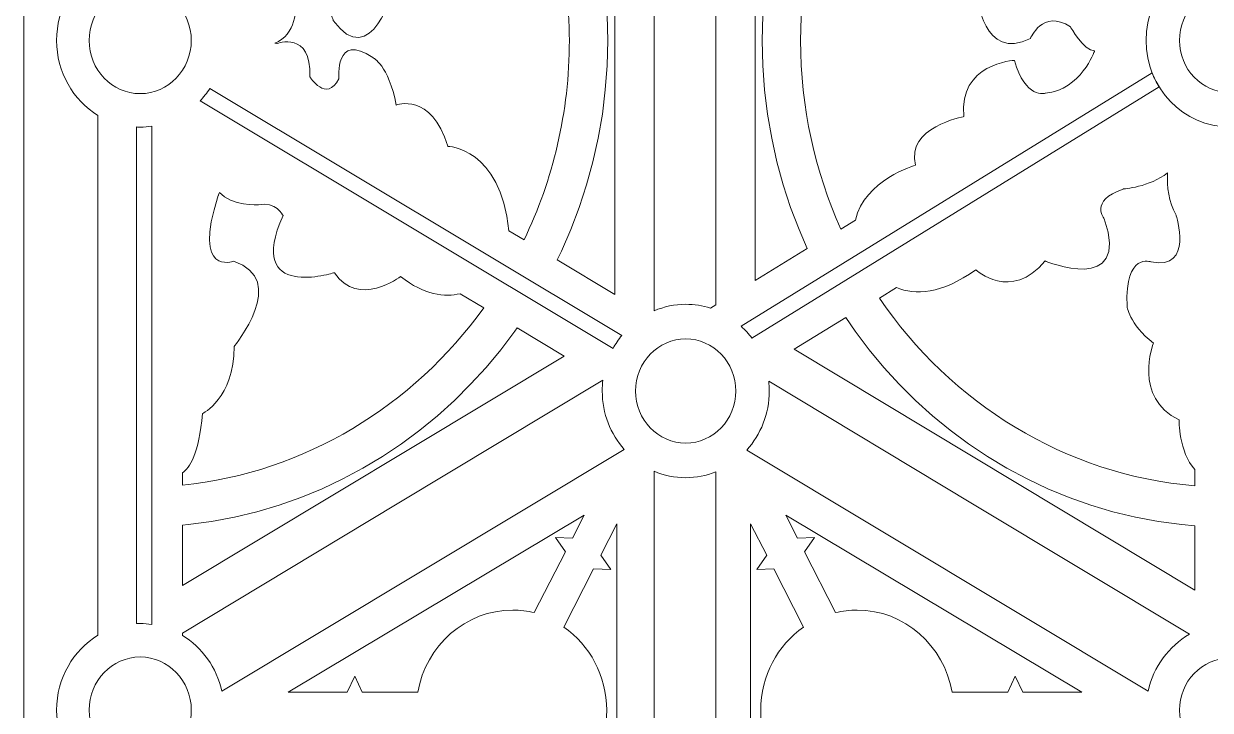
# Model space of a CAD drawing. Header units: centimetres. Extents: x 10.1 to 16.7, y -9.5 to 9.5.
# Drawn here: x 10.145 to 13.382, y -2.706 to -0.833 of the extents above; entities that cross this region are included whole.
import ezdxf

# ---------------------------------------------------------------- set-up
doc = ezdxf.new("R2010")
doc.units = ezdxf.units.CM
doc.header["$MEASUREMENT"] = 0
doc.layers.add('layer 1', color=7, linetype='Continuous')

msp = doc.modelspace()

# ---------------------------------------------------------------- linework, layer by layer
at = {"layer": 'layer 1', "color": 250, "lineweight": 9}
for points, knots in [([(10.14539, 9.49999), (10.14539, 9.49999), (16.7385, 9.49999), (16.7385, 9.49999), (16.7385, 9.49999), (16.7385, 9.49999), (16.7385, -9.50001), (16.7385, -9.50001), (16.7385, -9.50001), (16.7385, -9.50001), (10.14539, -9.50001), (10.14539, -9.50001), (10.14539, -9.50001), (10.14539, -9.50001), (10.14539, 9.49999), (10.14539, 9.49999)], [0, 0, 0, 0, 0.2, 0.2, 0.2, 0.2, 0.4, 0.4, 0.4, 0.4, 0.6, 0.6, 0.6, 0.6, 1, 1, 1, 1]), ([(11.86511, -0.14164), (11.86511, -0.14164), (11.86511, -0.87857), (11.86511, -0.87857), (11.86511, -0.87857), (11.86511, -0.87857), (11.86511, -1.61618), (11.86511, -1.61618)], [0, 0, 0, 0, 0.3333333, 0.3333333, 0.3333333, 0.3333333, 1, 1, 1, 1]), ([(12.01856, -1.6092), (12.01856, -1.6092), (12.03292, -1.60034), (12.03292, -1.60034), (12.03292, -1.60034), (12.03292, -1.60034), (12.03292, -0.87857), (12.03292, -0.87857), (12.03292, -0.87857), (12.03292, -0.87857), (12.03292, -0.20537), (12.03292, -0.20537), (12.03292, -0.20537), (12.03292, -0.20537), (12.03286, -0.14341), (12.03286, -0.14341)], [0, 0, 0, 0, 0.2, 0.2, 0.2, 0.2, 0.4, 0.4, 0.4, 0.4, 0.6, 0.6, 0.6, 0.6, 1, 1, 1, 1]), ([(11.73838, -0.87857), (11.73838, -0.87857), (11.73669, -0.94667), (11.73669, -0.94667), (11.73669, -0.94667), (11.73669, -0.94667), (11.73177, -1.01393), (11.73177, -1.01393), (11.73177, -1.01393), (11.73177, -1.01393), (11.72362, -1.08026), (11.72362, -1.08026), (11.72362, -1.08026), (11.72362, -1.08026), (11.71237, -1.14558), (11.71237, -1.14558), (11.71237, -1.14558), (11.71237, -1.14558), (11.69809, -1.20978), (11.69809, -1.20978), (11.69809, -1.20978), (11.69809, -1.20978), (11.68088, -1.27275), (11.68088, -1.27275), (11.68088, -1.27275), (11.68088, -1.27275), (11.66077, -1.33443), (11.66077, -1.33443), (11.66077, -1.33443), (11.66077, -1.33443), (11.63791, -1.39471), (11.63791, -1.39471), (11.63791, -1.39471), (11.63791, -1.39471), (11.61232, -1.45352), (11.61232, -1.45352), (11.61232, -1.45352), (11.61232, -1.45352), (11.60055, -1.47741), (11.60055, -1.47741), (11.60055, -1.47741), (11.60055, -1.47741), (11.7573, -1.57138), (11.7573, -1.57138), (11.7573, -1.57138), (11.7573, -1.57138), (11.7573, -0.18235), (11.7573, -0.18235), (11.7573, -0.18235), (11.7573, -0.18235), (11.6006, -0.27987), (11.6006, -0.27987), (11.6006, -0.27987), (11.6006, -0.27987), (11.61232, -0.30363), (11.61232, -0.30363), (11.61232, -0.30363), (11.61232, -0.30363), (11.63791, -0.36244), (11.63791, -0.36244), (11.63791, -0.36244), (11.63791, -0.36244), (11.66077, -0.42273), (11.66077, -0.42273), (11.66077, -0.42273), (11.66077, -0.42273), (11.68088, -0.4844), (11.68088, -0.4844), (11.68088, -0.4844), (11.68088, -0.4844), (11.69809, -0.54738), (11.69809, -0.54738), (11.69809, -0.54738), (11.69809, -0.54738), (11.71237, -0.61157), (11.71237, -0.61157), (11.71237, -0.61157), (11.71237, -0.61157), (11.72362, -0.67687), (11.72362, -0.67687), (11.72362, -0.67687), (11.72362, -0.67687), (11.73177, -0.74322), (11.73177, -0.74322), (11.73177, -0.74322), (11.73177, -0.74322), (11.73669, -0.81049), (11.73669, -0.81049), (11.73669, -0.81049), (11.73669, -0.81049), (11.73838, -0.87857), (11.73838, -0.87857)], [0, 0, 0, 0, 0.0416667, 0.0416667, 0.0416667, 0.0416667, 0.0833333, 0.0833333, 0.0833333, 0.0833333, 0.125, 0.125, 0.125, 0.125, 0.1666667, 0.1666667, 0.1666667, 0.1666667, 0.2083333, 0.2083333, 0.2083333, 0.2083333, 0.25, 0.25, 0.25, 0.25, 0.2916667, 0.2916667, 0.2916667, 0.2916667, 0.3333333, 0.3333333, 0.3333333, 0.3333333, 0.375, 0.375, 0.375, 0.375, 0.4166667, 0.4166667, 0.4166667, 0.4166667, 0.4583333, 0.4583333, 0.4583333, 0.4583333, 0.5, 0.5, 0.5, 0.5, 0.5416667, 0.5416667, 0.5416667, 0.5416667, 0.5833333, 0.5833333, 0.5833333, 0.5833333, 0.625, 0.625, 0.625, 0.625, 0.6666667, 0.6666667, 0.6666667, 0.6666667, 0.7083333, 0.7083333, 0.7083333, 0.7083333, 0.75, 0.75, 0.75, 0.75, 0.7916667, 0.7916667, 0.7916667, 0.7916667, 0.8333333, 0.8333333, 0.8333333, 0.8333333, 0.875, 0.875, 0.875, 0.875, 0.9166667, 0.9166667, 0.9166667, 0.9166667, 1, 1, 1, 1]), ([(12.28256, -1.44628), (12.28256, -1.44628), (12.26012, -1.39471), (12.26012, -1.39471), (12.26012, -1.39471), (12.26012, -1.39471), (12.23723, -1.33443), (12.23723, -1.33443), (12.23723, -1.33443), (12.23723, -1.33443), (12.21715, -1.27275), (12.21715, -1.27275), (12.21715, -1.27275), (12.21715, -1.27275), (12.19991, -1.20978), (12.19991, -1.20978), (12.19991, -1.20978), (12.19991, -1.20978), (12.18566, -1.14558), (12.18566, -1.14558), (12.18566, -1.14558), (12.18566, -1.14558), (12.17442, -1.08026), (12.17442, -1.08026), (12.17442, -1.08026), (12.17442, -1.08026), (12.16626, -1.01393), (12.16626, -1.01393), (12.16626, -1.01393), (12.16626, -1.01393), (12.16134, -0.94666), (12.16134, -0.94666), (12.16134, -0.94666), (12.16134, -0.94666), (12.15968, -0.87857), (12.15968, -0.87857), (12.15968, -0.87857), (12.15968, -0.87857), (12.16134, -0.81049), (12.16134, -0.81049), (12.16134, -0.81049), (12.16134, -0.81049), (12.16626, -0.74322), (12.16626, -0.74322), (12.16626, -0.74322), (12.16626, -0.74322), (12.17442, -0.67687), (12.17442, -0.67687), (12.17442, -0.67687), (12.17442, -0.67687), (12.18566, -0.61157), (12.18566, -0.61157), (12.18566, -0.61157), (12.18566, -0.61157), (12.19991, -0.54738), (12.19991, -0.54738), (12.19991, -0.54738), (12.19991, -0.54738), (12.21715, -0.4844), (12.21715, -0.4844), (12.21715, -0.4844), (12.21715, -0.4844), (12.23723, -0.42273), (12.23723, -0.42273), (12.23723, -0.42273), (12.23723, -0.42273), (12.26012, -0.36244), (12.26012, -0.36244), (12.26012, -0.36244), (12.26012, -0.36244), (12.26726, -0.34607), (12.26726, -0.34607), (12.26726, -0.34607), (12.26726, -0.34607), (12.14073, -0.2701), (12.14073, -0.2701), (12.14073, -0.2701), (12.14073, -0.2701), (12.14073, -1.53381), (12.14073, -1.53381), (12.14073, -1.53381), (12.14073, -1.53381), (12.28256, -1.44628), (12.28256, -1.44628)], [0, 0, 0, 0, 0.0454545, 0.0454545, 0.0454545, 0.0454545, 0.0909091, 0.0909091, 0.0909091, 0.0909091, 0.1363636, 0.1363636, 0.1363636, 0.1363636, 0.1818182, 0.1818182, 0.1818182, 0.1818182, 0.2272727, 0.2272727, 0.2272727, 0.2272727, 0.2727273, 0.2727273, 0.2727273, 0.2727273, 0.3181818, 0.3181818, 0.3181818, 0.3181818, 0.3636364, 0.3636364, 0.3636364, 0.3636364, 0.4090909, 0.4090909, 0.4090909, 0.4090909, 0.4545455, 0.4545455, 0.4545455, 0.4545455, 0.5, 0.5, 0.5, 0.5, 0.5454545, 0.5454545, 0.5454545, 0.5454545, 0.5909091, 0.5909091, 0.5909091, 0.5909091, 0.6363636, 0.6363636, 0.6363636, 0.6363636, 0.6818182, 0.6818182, 0.6818182, 0.6818182, 0.7272727, 0.7272727, 0.7272727, 0.7272727, 0.7727273, 0.7727273, 0.7727273, 0.7727273, 0.8181818, 0.8181818, 0.8181818, 0.8181818, 0.8636364, 0.8636364, 0.8636364, 0.8636364, 0.9090909, 0.9090909, 0.9090909, 0.9090909, 1, 1, 1, 1]), ([(10.83018, -0.88577), (10.88881, -0.86614), (10.88878, -0.78276), (10.88878, -0.78276), (10.88878, -0.78276), (10.96822, -0.73053), (10.98939, -0.82399), (10.98939, -0.82399), (10.98939, -0.82399), (11.09264, -0.96691), (11.15615, -0.73602), (11.15615, -0.73602), (11.15615, -0.73602), (11.315, -0.76626), (11.30704, -0.59036), (11.30704, -0.59036), (11.30704, -0.59036), (11.41054, -0.56456), (11.44606, -0.42787), (11.45663, -0.36947)], [0, 0, 0, 0, 0.1666667, 0.1666667, 0.1666667, 0.1666667, 0.3333333, 0.3333333, 0.3333333, 0.3333333, 0.5, 0.5, 0.5, 0.5, 0.6666667, 0.6666667, 0.6666667, 0.6666667, 1, 1, 1, 1]), ([(12.37439, -1.3938), (12.30387, -1.23714), (12.26434, -1.06253), (12.26434, -0.87857), (12.26434, -0.87857), (12.26434, -0.70937), (12.29774, -0.54804), (12.35797, -0.40133)], [0, 0, 0, 0, 0.3333333, 0.3333333, 0.3333333, 0.3333333, 1, 1, 1, 1]), ([(12.48613, -0.47815), (12.50098, -0.52403), (12.53976, -0.56898), (12.62144, -0.60256), (12.62144, -0.60256), (12.62144, -0.60256), (12.64, -0.76885), (12.745, -0.75606), (12.745, -0.75606), (12.745, -0.75606), (12.76355, -0.9394), (12.89121, -0.87331), (12.89121, -0.87331), (12.89121, -0.87331), (12.92413, -0.79231), (13.00031, -0.84134), (13.00031, -0.84134), (13.00031, -0.84134), (13.0374, -0.90743), (13.06622, -0.90743), (13.06622, -0.90743), (13.06622, -0.90743), (13.02916, -1.01404), (12.93238, -1.02256), (12.93238, -1.02256), (12.93238, -1.02256), (12.87679, -1.03962), (12.84797, -0.93302), (12.84797, -0.93302), (12.84797, -0.93302), (12.69351, -0.94155), (12.70999, -1.08652), (12.70999, -1.08652), (12.70999, -1.08652), (12.5494, -1.11638), (12.57819, -1.21871), (12.57819, -1.21871), (12.57819, -1.21871), (12.43681, -1.2601), (12.41429, -1.36895)], [0, 0, 0, 0, 0.0909091, 0.0909091, 0.0909091, 0.0909091, 0.1818182, 0.1818182, 0.1818182, 0.1818182, 0.2727273, 0.2727273, 0.2727273, 0.2727273, 0.3636364, 0.3636364, 0.3636364, 0.3636364, 0.4545455, 0.4545455, 0.4545455, 0.4545455, 0.5454545, 0.5454545, 0.5454545, 0.5454545, 0.6363636, 0.6363636, 0.6363636, 0.6363636, 0.7272727, 0.7272727, 0.7272727, 0.7272727, 0.8181818, 0.8181818, 0.8181818, 0.8181818, 1, 1, 1, 1]), ([(13.66225, -0.87857), (13.66225, -1.00884), (13.55992, -1.11507), (13.43449, -1.11507), (13.43449, -1.11507), (13.30905, -1.11507), (13.2067, -1.00884), (13.2067, -0.87857), (13.2067, -0.87857), (13.2067, -0.74831), (13.30905, -0.64208), (13.43449, -0.64208), (13.43449, -0.64208), (13.55992, -0.64208), (13.66225, -0.74831), (13.66225, -0.87857)], [0, 0, 0, 0, 0.2, 0.2, 0.2, 0.2, 0.4, 0.4, 0.4, 0.4, 0.6, 0.6, 0.6, 0.6, 1, 1, 1, 1]), ([(10.34781, -1.08319), (10.28041, -1.04196), (10.23503, -0.96582), (10.23503, -0.87903), (10.23503, -0.87903), (10.23503, -0.79223), (10.28041, -0.7161), (10.34781, -0.67487)], [0, 0, 0, 0, 0.3333333, 0.3333333, 0.3333333, 0.3333333, 1, 1, 1, 1]), ([(10.60245, -0.87903), (10.60245, -0.95876), (10.53983, -1.02379), (10.46304, -1.02379), (10.46304, -1.02379), (10.38624, -1.02379), (10.32363, -0.95876), (10.32363, -0.87903), (10.32363, -0.87903), (10.32363, -0.7993), (10.38624, -0.73428), (10.46304, -0.73428), (10.46304, -0.73428), (10.53983, -0.73428), (10.60245, -0.7993), (10.60245, -0.87903)], [0, 0, 0, 0, 0.2, 0.2, 0.2, 0.2, 0.4, 0.4, 0.4, 0.4, 0.6, 0.6, 0.6, 0.6, 1, 1, 1, 1]), ([(13.57128, -0.87857), (13.57128, -0.95681), (13.50982, -1.02063), (13.43449, -1.02063), (13.43449, -1.02063), (13.35913, -1.02063), (13.29769, -0.95681), (13.29769, -0.87857), (13.29769, -0.87857), (13.29769, -0.80035), (13.35913, -0.73653), (13.43449, -0.73653), (13.43449, -0.73653), (13.50982, -0.73653), (13.57128, -0.80035), (13.57128, -0.87857)], [0, 0, 0, 0, 0.2, 0.2, 0.2, 0.2, 0.4, 0.4, 0.4, 0.4, 0.6, 0.6, 0.6, 0.6, 1, 1, 1, 1]), ([(11.4687, -1.39835), (11.44586, -1.17006), (11.30175, -1.16757), (11.30175, -1.16757), (11.30175, -1.16757), (11.25674, -1.01913), (11.16148, -1.05487), (11.16148, -1.05487), (11.16148, -1.05487), (11.14027, -0.94493), (11.09793, -0.92568), (11.09793, -0.92568), (11.09793, -0.92568), (10.99203, -0.85422), (11.00527, -0.98341), (11.00527, -0.98341), (11.00527, -0.98341), (10.97086, -1.04937), (10.92584, -0.97791), (10.92584, -0.97791), (10.92584, -0.97791), (10.93116, -0.85146), (10.83586, -0.8872), (10.83586, -0.8872)], [0, 0, 0, 0, 0.1428571, 0.1428571, 0.1428571, 0.1428571, 0.2857143, 0.2857143, 0.2857143, 0.2857143, 0.4285714, 0.4285714, 0.4285714, 0.4285714, 0.5714286, 0.5714286, 0.5714286, 0.5714286, 0.7142857, 0.7142857, 0.7142857, 0.7142857, 1, 1, 1, 1]), ([(10.49462, -1.11285), (10.48444, -1.11432), (10.47409, -1.11507), (10.46355, -1.11507), (10.46355, -1.11507), (10.45992, -1.11507), (10.45635, -1.11497), (10.45277, -1.11481)], [0, 0, 0, 0, 0.3333333, 0.3333333, 0.3333333, 0.3333333, 1, 1, 1, 1]), ([(12.52561, -1.55302), (12.57671, -1.57437), (12.64751, -1.57143), (12.74241, -1.5046), (12.74241, -1.5046), (12.74241, -1.5046), (12.83795, -1.59282), (12.93142, -1.48033), (12.93142, -1.48033), (12.93142, -1.48033), (13.16508, -1.57738), (13.09285, -1.36565), (13.09285, -1.36565), (13.09285, -1.36565), (13.05036, -1.31713), (13.14383, -1.28405), (13.14383, -1.28405), (13.14383, -1.28405), (13.2166, -1.27874), (13.2653, -1.24004), (13.2653, -1.24004), (13.26288, -1.27865), (13.26873, -1.3182), (13.28861, -1.35515), (13.28861, -1.35515), (13.28861, -1.35515), (13.33804, -1.50652), (13.22065, -1.48306), (13.22065, -1.48306), (13.22065, -1.48306), (13.14861, -1.45534), (13.15476, -1.60245), (13.15476, -1.60245), (13.15476, -1.60245), (13.15889, -1.65149), (13.22683, -1.70481), (13.22683, -1.70481), (13.22683, -1.70481), (13.16919, -1.85404), (13.29685, -1.91372), (13.29685, -1.91372), (13.29685, -1.91372), (13.2955, -2.00205), (13.33998, -2.04908)], [0, 0, 0, 0, 0.0833333, 0.0833333, 0.0833333, 0.0833333, 0.1666667, 0.1666667, 0.1666667, 0.1666667, 0.25, 0.25, 0.25, 0.25, 0.3333333, 0.3333333, 0.3333333, 0.3333333, 0.4166667, 0.4166667, 0.4166667, 0.4166667, 0.5, 0.5, 0.5, 0.5, 0.5833333, 0.5833333, 0.5833333, 0.5833333, 0.6666667, 0.6666667, 0.6666667, 0.6666667, 0.75, 0.75, 0.75, 0.75, 0.8333333, 0.8333333, 0.8333333, 0.8333333, 1, 1, 1, 1]), ([(10.57833, -2.0584), (10.59708, -2.0453), (10.62374, -2.00711), (10.63273, -1.89667), (10.63273, -1.89667), (10.63273, -1.89667), (10.7192, -1.85616), (10.7192, -1.71332), (10.7192, -1.71332), (10.7192, -1.71332), (10.87157, -1.52998), (10.71714, -1.48093), (10.71714, -1.48093), (10.71714, -1.48093), (10.60389, -1.52358), (10.67598, -1.30185), (10.67598, -1.30185), (10.67598, -1.30185), (10.67756, -1.29894), (10.67904, -1.29345), (10.67904, -1.29345), (10.71259, -1.33137), (10.78556, -1.32699), (10.78556, -1.32699), (10.78556, -1.32699), (10.83322, -1.316), (10.85259, -1.35622), (10.85259, -1.35622), (10.85259, -1.35622), (10.74734, -1.59038), (10.99293, -1.51233), (10.99293, -1.51233), (10.99293, -1.51233), (11.05808, -1.61121), (11.17334, -1.52273), (11.17334, -1.52273), (11.17334, -1.52273), (11.23818, -1.57382), (11.29405, -1.57931), (11.33603, -1.56973)], [0, 0, 0, 0, 0.0909091, 0.0909091, 0.0909091, 0.0909091, 0.1818182, 0.1818182, 0.1818182, 0.1818182, 0.2727273, 0.2727273, 0.2727273, 0.2727273, 0.3636364, 0.3636364, 0.3636364, 0.3636364, 0.4545455, 0.4545455, 0.4545455, 0.4545455, 0.5454545, 0.5454545, 0.5454545, 0.5454545, 0.6363636, 0.6363636, 0.6363636, 0.6363636, 0.7272727, 0.7272727, 0.7272727, 0.7272727, 0.8181818, 0.8181818, 0.8181818, 0.8181818, 1, 1, 1, 1]), ([(11.86511, -1.61618), (11.89168, -1.60486), (11.92073, -1.5986), (11.95116, -1.5986), (11.95116, -1.5986), (11.9746, -1.5986), (11.99724, -1.60231), (12.01856, -1.6092)], [0, 0, 0, 0, 0.3333333, 0.3333333, 0.3333333, 0.3333333, 1, 1, 1, 1]), ([(13.33998, -2.2025), (13.33998, -2.2025), (13.30447, -2.19968), (13.30447, -2.19968), (13.30447, -2.19968), (13.30447, -2.19968), (13.24075, -2.1912), (13.24075, -2.1912), (13.24075, -2.1912), (13.24075, -2.1912), (13.17804, -2.17947), (13.17804, -2.17947), (13.17804, -2.17947), (13.17804, -2.17947), (13.11638, -2.16456), (13.11638, -2.16456), (13.11638, -2.16456), (13.11638, -2.16456), (13.05588, -2.14662), (13.05588, -2.14662), (13.05588, -2.14662), (13.05588, -2.14662), (12.99665, -2.12565), (12.99665, -2.12565), (12.99665, -2.12565), (12.99665, -2.12565), (12.93876, -2.10179), (12.93876, -2.10179), (12.93876, -2.10179), (12.93876, -2.10179), (12.8823, -2.07512), (12.8823, -2.07512), (12.8823, -2.07512), (12.8823, -2.07512), (12.82733, -2.04571), (12.82733, -2.04571), (12.82733, -2.04571), (12.82733, -2.04571), (12.77396, -2.01367), (12.77396, -2.01367), (12.77396, -2.01367), (12.77396, -2.01367), (12.72222, -1.97907), (12.72222, -1.97907), (12.72222, -1.97907), (12.72222, -1.97907), (12.67225, -1.94198), (12.67225, -1.94198), (12.67225, -1.94198), (12.67225, -1.94198), (12.62411, -1.90254), (12.62411, -1.90254), (12.62411, -1.90254), (12.62411, -1.90254), (12.57786, -1.86076), (12.57786, -1.86076), (12.57786, -1.86076), (12.57786, -1.86076), (12.5336, -1.81677), (12.5336, -1.81677), (12.5336, -1.81677), (12.5336, -1.81677), (12.49137, -1.77064), (12.49137, -1.77064), (12.49137, -1.77064), (12.49137, -1.77064), (12.4513, -1.72246), (12.4513, -1.72246), (12.4513, -1.72246), (12.4513, -1.72246), (12.41342, -1.6723), (12.41342, -1.6723), (12.41342, -1.6723), (12.41342, -1.6723), (12.38744, -1.63425), (12.38744, -1.63425), (12.38744, -1.63425), (12.38744, -1.63425), (12.24705, -1.72094), (12.24705, -1.72094), (12.24705, -1.72094), (12.24705, -1.72094), (13.33998, -2.37832), (13.33998, -2.37832), (13.33998, -2.37832), (13.33998, -2.37832), (13.33998, -2.2025), (13.33998, -2.2025)], [0, 0, 0, 0, 0.0434783, 0.0434783, 0.0434783, 0.0434783, 0.0869565, 0.0869565, 0.0869565, 0.0869565, 0.1304348, 0.1304348, 0.1304348, 0.1304348, 0.173913, 0.173913, 0.173913, 0.173913, 0.2173913, 0.2173913, 0.2173913, 0.2173913, 0.2608696, 0.2608696, 0.2608696, 0.2608696, 0.3043478, 0.3043478, 0.3043478, 0.3043478, 0.3478261, 0.3478261, 0.3478261, 0.3478261, 0.3913043, 0.3913043, 0.3913043, 0.3913043, 0.4347826, 0.4347826, 0.4347826, 0.4347826, 0.4782609, 0.4782609, 0.4782609, 0.4782609, 0.5217391, 0.5217391, 0.5217391, 0.5217391, 0.5652174, 0.5652174, 0.5652174, 0.5652174, 0.6086957, 0.6086957, 0.6086957, 0.6086957, 0.6521739, 0.6521739, 0.6521739, 0.6521739, 0.6956522, 0.6956522, 0.6956522, 0.6956522, 0.7391304, 0.7391304, 0.7391304, 0.7391304, 0.7826087, 0.7826087, 0.7826087, 0.7826087, 0.826087, 0.826087, 0.826087, 0.826087, 0.8695652, 0.8695652, 0.8695652, 0.8695652, 0.9130435, 0.9130435, 0.9130435, 0.9130435, 1, 1, 1, 1]), ([(11.49114, -1.66271), (11.49114, -1.66271), (11.48461, -1.6723), (11.48461, -1.6723), (11.48461, -1.6723), (11.48461, -1.6723), (11.44673, -1.72246), (11.44673, -1.72246), (11.44673, -1.72246), (11.44673, -1.72246), (11.40667, -1.77064), (11.40667, -1.77064), (11.40667, -1.77064), (11.40667, -1.77064), (11.36443, -1.81677), (11.36443, -1.81677), (11.36443, -1.81677), (11.36443, -1.81677), (11.32018, -1.86076), (11.32018, -1.86076), (11.32018, -1.86076), (11.32018, -1.86076), (11.27392, -1.90254), (11.27392, -1.90254), (11.27392, -1.90254), (11.27392, -1.90254), (11.22575, -1.94198), (11.22575, -1.94198), (11.22575, -1.94198), (11.22575, -1.94198), (11.17582, -1.97907), (11.17582, -1.97907), (11.17582, -1.97907), (11.17582, -1.97907), (11.1241, -2.01367), (11.1241, -2.01367), (11.1241, -2.01367), (11.1241, -2.01367), (11.07071, -2.04571), (11.07071, -2.04571), (11.07071, -2.04571), (11.07071, -2.04571), (11.01574, -2.07512), (11.01574, -2.07512), (11.01574, -2.07512), (11.01574, -2.07512), (10.95927, -2.10179), (10.95927, -2.10179), (10.95927, -2.10179), (10.95927, -2.10179), (10.90138, -2.12565), (10.90138, -2.12565), (10.90138, -2.12565), (10.90138, -2.12565), (10.84216, -2.14662), (10.84216, -2.14662), (10.84216, -2.14662), (10.84216, -2.14662), (10.78165, -2.16456), (10.78165, -2.16456), (10.78165, -2.16456), (10.78165, -2.16456), (10.72002, -2.17947), (10.72002, -2.17947), (10.72002, -2.17947), (10.72002, -2.17947), (10.65725, -2.1912), (10.65725, -2.1912), (10.65725, -2.1912), (10.65725, -2.1912), (10.59356, -2.19968), (10.59356, -2.19968), (10.59356, -2.19968), (10.59356, -2.19968), (10.57833, -2.20089), (10.57833, -2.20089), (10.57833, -2.20089), (10.57833, -2.20089), (10.57833, -2.36612), (10.57833, -2.36612), (10.57833, -2.36612), (10.57833, -2.36612), (11.61969, -1.73978), (11.61969, -1.73978), (11.61969, -1.73978), (11.61969, -1.73978), (11.49114, -1.66271), (11.49114, -1.66271)], [0, 0, 0, 0, 0.0434783, 0.0434783, 0.0434783, 0.0434783, 0.0869565, 0.0869565, 0.0869565, 0.0869565, 0.1304348, 0.1304348, 0.1304348, 0.1304348, 0.173913, 0.173913, 0.173913, 0.173913, 0.2173913, 0.2173913, 0.2173913, 0.2173913, 0.2608696, 0.2608696, 0.2608696, 0.2608696, 0.3043478, 0.3043478, 0.3043478, 0.3043478, 0.3478261, 0.3478261, 0.3478261, 0.3478261, 0.3913043, 0.3913043, 0.3913043, 0.3913043, 0.4347826, 0.4347826, 0.4347826, 0.4347826, 0.4782609, 0.4782609, 0.4782609, 0.4782609, 0.5217391, 0.5217391, 0.5217391, 0.5217391, 0.5652174, 0.5652174, 0.5652174, 0.5652174, 0.6086957, 0.6086957, 0.6086957, 0.6086957, 0.6521739, 0.6521739, 0.6521739, 0.6521739, 0.6956522, 0.6956522, 0.6956522, 0.6956522, 0.7391304, 0.7391304, 0.7391304, 0.7391304, 0.7826087, 0.7826087, 0.7826087, 0.7826087, 0.826087, 0.826087, 0.826087, 0.826087, 0.8695652, 0.8695652, 0.8695652, 0.8695652, 0.9130435, 0.9130435, 0.9130435, 0.9130435, 1, 1, 1, 1]), ([(12.08792, -1.8351), (12.08792, -1.91333), (12.02648, -1.97714), (11.95116, -1.97714), (11.95116, -1.97714), (11.8758, -1.97714), (11.81433, -1.91333), (11.81433, -1.8351), (11.81433, -1.8351), (11.81433, -1.75685), (11.8758, -1.69305), (11.95116, -1.69305), (11.95116, -1.69305), (12.02648, -1.69305), (12.08792, -1.75685), (12.08792, -1.8351)], [0, 0, 0, 0, 0.2, 0.2, 0.2, 0.2, 0.4, 0.4, 0.4, 0.4, 0.6, 0.6, 0.6, 0.6, 1, 1, 1, 1]), ([(11.72517, -1.80574), (11.72517, -1.80574), (11.16434, -2.14303), (11.16434, -2.14303), (11.16434, -2.14303), (11.16434, -2.14303), (10.57833, -2.4955), (10.57833, -2.4955), (10.57833, -2.4955), (10.57833, -2.4955), (10.57833, -2.50186), (10.57833, -2.50186)], [0, 0, 0, 0, 0.25, 0.25, 0.25, 0.25, 0.5, 0.5, 0.5, 0.5, 1, 1, 1, 1]), ([(11.78328, -1.99469), (11.74611, -1.95257), (11.72339, -1.89651), (11.72339, -1.8351), (11.72339, -1.8351), (11.72339, -1.82515), (11.72399, -1.81537), (11.72517, -1.80574)], [0, 0, 0, 0, 0.3333333, 0.3333333, 0.3333333, 0.3333333, 1, 1, 1, 1]), ([(13.32505, -2.4987), (13.32505, -2.4987), (12.73369, -2.14303), (12.73369, -2.14303), (12.73369, -2.14303), (12.73369, -2.14303), (12.17748, -1.80848), (12.17748, -1.80848)], [0, 0, 0, 0, 0.3333333, 0.3333333, 0.3333333, 0.3333333, 1, 1, 1, 1]), ([(12.03292, -2.05579), (12.00751, -2.06599), (11.97995, -2.07159), (11.95116, -2.07159), (11.95116, -2.07159), (11.92073, -2.07159), (11.89168, -2.06534), (11.86511, -2.05404)], [0, 0, 0, 0, 0.3333333, 0.3333333, 0.3333333, 0.3333333, 1, 1, 1, 1]), ([(10.86685, -2.65669), (10.86685, -2.65669), (11.6743, -2.17365), (11.6743, -2.17365), (11.6743, -2.17365), (11.6743, -2.17365), (11.64202, -2.23658), (11.64202, -2.23658), (11.64202, -2.23658), (11.64202, -2.23658), (11.59545, -2.235), (11.59545, -2.235), (11.59545, -2.235), (11.59545, -2.235), (11.62273, -2.27424), (11.62273, -2.27424), (11.62273, -2.27424), (11.62273, -2.27424), (11.53801, -2.4396), (11.53801, -2.4396)], [0, 0, 0, 0, 0.1666667, 0.1666667, 0.1666667, 0.1666667, 0.3333333, 0.3333333, 0.3333333, 0.3333333, 0.5, 0.5, 0.5, 0.5, 0.6666667, 0.6666667, 0.6666667, 0.6666667, 1, 1, 1, 1]), ([(11.61862, -2.47902), (11.61862, -2.47902), (11.69983, -2.32063), (11.69983, -2.32063), (11.69983, -2.32063), (11.69983, -2.32063), (11.7464, -2.32221), (11.7464, -2.32221), (11.7464, -2.32221), (11.7464, -2.32221), (11.71912, -2.28298), (11.71912, -2.28298), (11.71912, -2.28298), (11.71912, -2.28298), (11.76315, -2.19706), (11.76315, -2.19706)], [0, 0, 0, 0, 0.2, 0.2, 0.2, 0.2, 0.4, 0.4, 0.4, 0.4, 0.6, 0.6, 0.6, 0.6, 1, 1, 1, 1]), ([(11.76315, -2.19706), (11.76315, -2.19706), (11.76315, -3.19678), (11.76315, -3.19678), (11.76315, -3.19678), (11.76315, -3.19678), (11.72239, -3.1172), (11.72239, -3.1172), (11.72239, -3.1172), (11.72239, -3.1172), (11.74965, -3.07795), (11.74965, -3.07795), (11.74965, -3.07795), (11.74965, -3.07795), (11.70309, -3.07955), (11.70309, -3.07955), (11.70309, -3.07955), (11.70309, -3.07955), (11.62548, -2.92818), (11.62548, -2.92818)], [0, 0, 0, 0, 0.1666667, 0.1666667, 0.1666667, 0.1666667, 0.3333333, 0.3333333, 0.3333333, 0.3333333, 0.5, 0.5, 0.5, 0.5, 0.6666667, 0.6666667, 0.6666667, 0.6666667, 1, 1, 1, 1]), ([(12.12802, -2.19706), (12.12802, -2.19706), (12.12802, -3.19678), (12.12802, -3.19678), (12.12802, -3.19678), (12.12802, -3.19678), (12.16879, -3.1172), (12.16879, -3.1172), (12.16879, -3.1172), (12.16879, -3.1172), (12.14152, -3.07795), (12.14152, -3.07795), (12.14152, -3.07795), (12.14152, -3.07795), (12.18808, -3.07955), (12.18808, -3.07955), (12.18808, -3.07955), (12.18808, -3.07955), (12.26568, -2.92818), (12.26568, -2.92818)], [0, 0, 0, 0, 0.1666667, 0.1666667, 0.1666667, 0.1666667, 0.3333333, 0.3333333, 0.3333333, 0.3333333, 0.5, 0.5, 0.5, 0.5, 0.6666667, 0.6666667, 0.6666667, 0.6666667, 1, 1, 1, 1]), ([(12.27255, -2.47902), (12.27255, -2.47902), (12.19134, -2.32063), (12.19134, -2.32063), (12.19134, -2.32063), (12.19134, -2.32063), (12.14478, -2.32221), (12.14478, -2.32221), (12.14478, -2.32221), (12.14478, -2.32221), (12.17206, -2.28298), (12.17206, -2.28298), (12.17206, -2.28298), (12.17206, -2.28298), (12.12802, -2.19706), (12.12802, -2.19706)], [0, 0, 0, 0, 0.2, 0.2, 0.2, 0.2, 0.4, 0.4, 0.4, 0.4, 0.6, 0.6, 0.6, 0.6, 1, 1, 1, 1]), ([(13.03115, -2.65669), (13.03115, -2.65669), (12.22374, -2.17365), (12.22374, -2.17365), (12.22374, -2.17365), (12.22374, -2.17365), (12.25602, -2.23658), (12.25602, -2.23658), (12.25602, -2.23658), (12.25602, -2.23658), (12.30258, -2.235), (12.30258, -2.235), (12.30258, -2.235), (12.30258, -2.235), (12.2753, -2.27424), (12.2753, -2.27424), (12.2753, -2.27424), (12.2753, -2.27424), (12.36005, -2.4396), (12.36005, -2.4396)], [0, 0, 0, 0, 0.1666667, 0.1666667, 0.1666667, 0.1666667, 0.3333333, 0.3333333, 0.3333333, 0.3333333, 0.5, 0.5, 0.5, 0.5, 0.6666667, 0.6666667, 0.6666667, 0.6666667, 1, 1, 1, 1]), ([(11.53801, -2.4396), (11.51906, -2.43508), (11.49935, -2.43267), (11.47915, -2.43267), (11.47915, -2.43267), (11.35038, -2.43267), (11.24268, -2.52954), (11.22018, -2.65669)], [0, 0, 0, 0, 0.3333333, 0.3333333, 0.3333333, 0.3333333, 1, 1, 1, 1]), ([(12.36005, -2.4396), (12.37898, -2.43508), (12.39869, -2.43267), (12.41887, -2.43267), (12.41887, -2.43267), (12.54766, -2.43267), (12.65536, -2.52954), (12.67785, -2.65669)], [0, 0, 0, 0, 0.3333333, 0.3333333, 0.3333333, 0.3333333, 1, 1, 1, 1]), ([(10.45277, -2.46976), (10.45635, -2.4696), (10.45992, -2.46949), (10.46355, -2.46949), (10.46355, -2.46949), (10.47409, -2.46949), (10.48446, -2.47026), (10.49462, -2.47171)], [0, 0, 0, 0, 0.3333333, 0.3333333, 0.3333333, 0.3333333, 1, 1, 1, 1]), ([(11.62548, -2.92818), (11.69206, -2.87849), (11.7356, -2.79739), (11.7356, -2.70607), (11.7356, -2.70607), (11.7356, -2.61165), (11.68909, -2.52817), (11.61862, -2.47902)], [0, 0, 0, 0, 0.3333333, 0.3333333, 0.3333333, 0.3333333, 1, 1, 1, 1]), ([(12.26568, -2.92818), (12.19911, -2.87849), (12.15558, -2.79739), (12.15558, -2.70607), (12.15558, -2.70607), (12.15558, -2.61165), (12.20208, -2.52817), (12.27255, -2.47902)], [0, 0, 0, 0, 0.3333333, 0.3333333, 0.3333333, 0.3333333, 1, 1, 1, 1]), ([(10.34781, -2.9096), (10.28041, -2.86837), (10.23503, -2.79223), (10.23503, -2.70543), (10.23503, -2.70543), (10.23503, -2.61864), (10.28041, -2.54251), (10.34781, -2.5013)], [0, 0, 0, 0, 0.3333333, 0.3333333, 0.3333333, 0.3333333, 1, 1, 1, 1]), ([(10.60245, -2.70543), (10.60245, -2.78517), (10.53983, -2.8502), (10.46304, -2.8502), (10.46304, -2.8502), (10.38624, -2.8502), (10.32363, -2.78517), (10.32363, -2.70543), (10.32363, -2.70543), (10.32363, -2.62571), (10.38624, -2.56069), (10.46304, -2.56069), (10.46304, -2.56069), (10.53983, -2.56069), (10.60245, -2.62571), (10.60245, -2.70543)], [0, 0, 0, 0, 0.2, 0.2, 0.2, 0.2, 0.4, 0.4, 0.4, 0.4, 0.6, 0.6, 0.6, 0.6, 1, 1, 1, 1]), ([(13.57128, -2.70599), (13.57128, -2.78422), (13.50982, -2.84804), (13.43449, -2.84804), (13.43449, -2.84804), (13.35913, -2.84804), (13.29769, -2.78422), (13.29769, -2.70599), (13.29769, -2.70599), (13.29769, -2.62776), (13.35913, -2.56395), (13.43449, -2.56395), (13.43449, -2.56395), (13.50982, -2.56395), (13.57128, -2.62776), (13.57128, -2.70599)], [0, 0, 0, 0, 0.2, 0.2, 0.2, 0.2, 0.4, 0.4, 0.4, 0.4, 0.6, 0.6, 0.6, 0.6, 1, 1, 1, 1]), ([(11.22018, -2.65669), (11.22018, -2.65669), (11.06877, -2.65669), (11.06877, -2.65669), (11.06877, -2.65669), (11.06877, -2.65669), (11.04821, -2.61326), (11.04821, -2.61326), (11.04821, -2.61326), (11.04821, -2.61326), (11.02769, -2.65669), (11.02769, -2.65669), (11.02769, -2.65669), (11.02769, -2.65669), (10.86685, -2.65669), (10.86685, -2.65669)], [0, 0, 0, 0, 0.2, 0.2, 0.2, 0.2, 0.4, 0.4, 0.4, 0.4, 0.6, 0.6, 0.6, 0.6, 1, 1, 1, 1]), ([(12.67785, -2.65669), (12.67785, -2.65669), (12.82927, -2.65669), (12.82927, -2.65669), (12.82927, -2.65669), (12.82927, -2.65669), (12.84982, -2.61326), (12.84982, -2.61326), (12.84982, -2.61326), (12.84982, -2.61326), (12.87035, -2.65669), (12.87035, -2.65669), (12.87035, -2.65669), (12.87035, -2.65669), (13.03115, -2.65669), (13.03115, -2.65669)], [0, 0, 0, 0, 0.2, 0.2, 0.2, 0.2, 0.4, 0.4, 0.4, 0.4, 0.6, 0.6, 0.6, 0.6, 1, 1, 1, 1])]:
    msp.add_open_spline(points, degree=3, knots=knots, dxfattribs=at)
for points in [[(11.51081, -0.33574), (11.58938, -0.49938), (11.6337, -0.68374), (11.6337, -0.87857)], [(10.83586, -0.8872), (10.83586, -0.8872), (10.83018, -0.88577), (10.83018, -0.88577)], [(11.6337, -0.87857), (11.6337, -1.07409), (11.58907, -1.25907), (11.51001, -1.42312)], [(13.22323, -0.9669), (13.22323, -0.9669), (12.10243, -1.65856), (12.10243, -1.65856)], [(13.24238, -1.00538), (13.23493, -0.99327), (13.22852, -0.98039), (13.22323, -0.9669)], [(10.65293, -1.00968), (10.64505, -1.02192), (10.6361, -1.03335), (10.62621, -1.04383)], [(11.77668, -1.68335), (11.77668, -1.68335), (10.65293, -1.00968), (10.65293, -1.00968)], [(12.13156, -1.69108), (12.13156, -1.69108), (13.24238, -1.00538), (13.24238, -1.00538)], [(10.62621, -1.04383), (10.62621, -1.04383), (11.75277, -1.71919), (11.75277, -1.71919)], [(10.34781, -2.5013), (10.34781, -2.5013), (10.34781, -1.08319), (10.34781, -1.08319)], [(10.45277, -1.11481), (10.45277, -1.11481), (10.45277, -2.46976), (10.45277, -2.46976)], [(10.49462, -2.47171), (10.49462, -2.47171), (10.49462, -1.11285), (10.49462, -1.11285)], [(12.41429, -1.36895), (12.41429, -1.36895), (12.37439, -1.3938), (12.37439, -1.3938)], [(11.51001, -1.42312), (11.51001, -1.42312), (11.4687, -1.39835), (11.4687, -1.39835)], [(12.47944, -1.58172), (12.47944, -1.58172), (12.52561, -1.55302), (12.52561, -1.55302)], [(11.33603, -1.56973), (11.33603, -1.56973), (11.40009, -1.60814), (11.40009, -1.60814)], [(13.33998, -2.09387), (12.98541, -2.0641), (12.67458, -1.86845), (12.47944, -1.58172)], [(11.40009, -1.60814), (11.20798, -1.87505), (10.91353, -2.05772), (10.57833, -2.09198)], [(12.10243, -1.65856), (12.11305, -1.66843), (12.12285, -1.67931), (12.13156, -1.69108)], [(11.75277, -1.71919), (11.75967, -1.70646), (11.76771, -1.69448), (11.77668, -1.68335)], [(12.17748, -1.80848), (12.17841, -1.81722), (12.17891, -1.82611), (12.17891, -1.8351)], [(12.17891, -1.8351), (12.17891, -1.89731), (12.15558, -1.95405), (12.1175, -1.99635)], [(10.68579, -2.65416), (10.68579, -2.65416), (11.78328, -1.99469), (11.78328, -1.99469)], [(12.1175, -1.99635), (12.1175, -1.99635), (13.21227, -2.65416), (13.21227, -2.65416)], [(10.57833, -2.09198), (10.57833, -2.09198), (10.57833, -2.0584), (10.57833, -2.0584)], [(11.86511, -2.05404), (11.86511, -2.05404), (11.86511, -3.36506), (11.86511, -3.36506)], [(12.03292, -3.3633), (12.03292, -3.3633), (12.03292, -2.05579), (12.03292, -2.05579)], [(13.33998, -2.04908), (13.33998, -2.04908), (13.33998, -2.09387), (13.33998, -2.09387)], [(10.57833, -2.50186), (10.632, -2.53455), (10.67176, -2.58941), (10.68579, -2.65416)], [(13.21227, -2.65416), (13.22674, -2.58727), (13.26867, -2.53095), (13.32505, -2.4987)]]:
    msp.add_open_spline(points, degree=3, dxfattribs=at)

doc.saveas('drawing.dxf')
